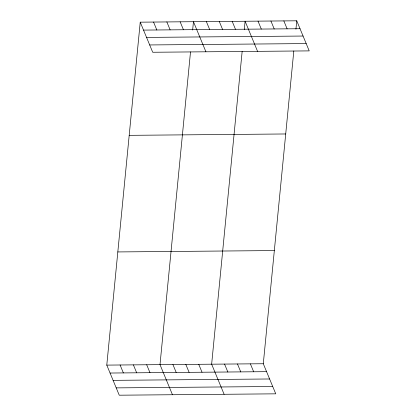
<?xml version="1.0" encoding="UTF-8"?>
<svg xmlns="http://www.w3.org/2000/svg" width="416" height="416" viewBox="0 0 416 416"><rect width="100%" height="100%" fill="white"/><g stroke="black" fill="none" stroke-linecap="round" stroke-linejoin="round"><path stroke-width="0.62" d="M293.805 51.022L263.292 363.74L275.761 393.832L119.246 395.2L106.782 365.108L140.239 22.168L296.754 20.8L309.218 50.892L152.708 52.26L140.239 22.168M190.507 51.927L159.999 364.64L172.463 394.737M192.639 30.061L193.456 21.705L205.92 51.797M242.154 51.475L211.645 364.187L224.11 394.285M244.286 29.609L245.102 21.252L257.566 51.345M295.937 29.162L296.754 20.8M143.525 30.098L300.035 28.725M146.552 37.409L303.066 36.041M149.677 44.949L306.186 43.581M129.199 135.34L285.709 133.968M117.822 251.935L274.336 250.567M106.782 365.108L263.292 363.74M110.068 373.032L266.578 371.665M113.095 380.349L269.61 378.981M116.22 387.884L272.73 386.516M283.837 20.914L287.123 28.839M270.925 21.024L274.212 28.954M258.014 21.138L261.3 29.068M232.19 21.367L235.472 29.292M219.279 21.476L222.56 29.406M206.367 21.59L209.648 29.515M180.149 21.819L183.435 29.744M166.847 21.934L170.128 29.864M153.546 22.053L156.827 29.978M250.38 363.849L253.666 371.779M237.468 363.964L240.755 371.888M224.557 364.078L227.843 372.003M198.734 364.302L202.015 372.226M185.822 364.416L189.103 372.341M172.91 364.525L176.192 372.455M146.692 364.759L149.978 372.684M133.39 364.874L136.672 372.798M120.089 364.988L123.37 372.918"/></g></svg>
